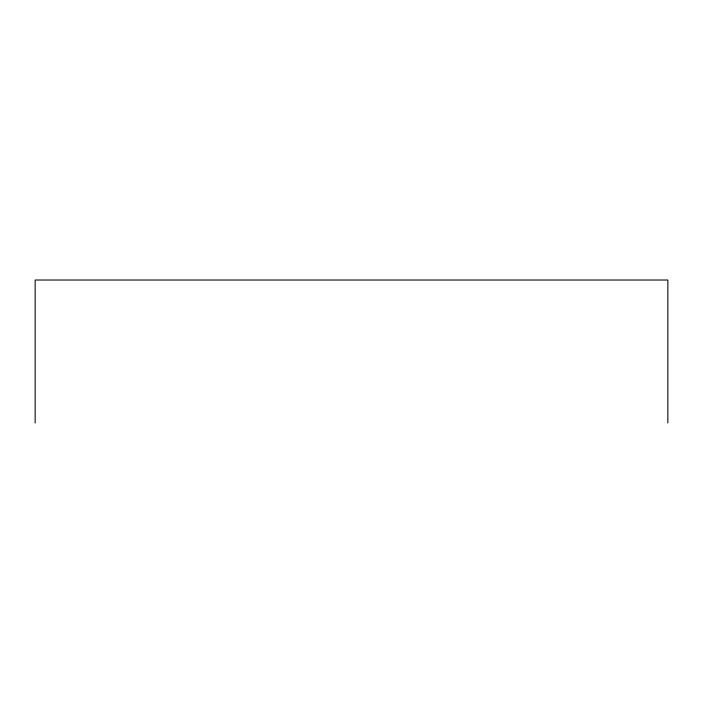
<?xml version="1.0" encoding="UTF-8"?>
<svg xmlns="http://www.w3.org/2000/svg" width="703" height="703" viewBox="0 0 703 703"><rect width="100%" height="100%" fill="white"/><g stroke="black" fill="none" stroke-linecap="round" stroke-linejoin="round"><path stroke-width="1.05" d="M667.85 422.978L667.85 280.022L35.15 280.022L35.15 422.978"/></g></svg>
